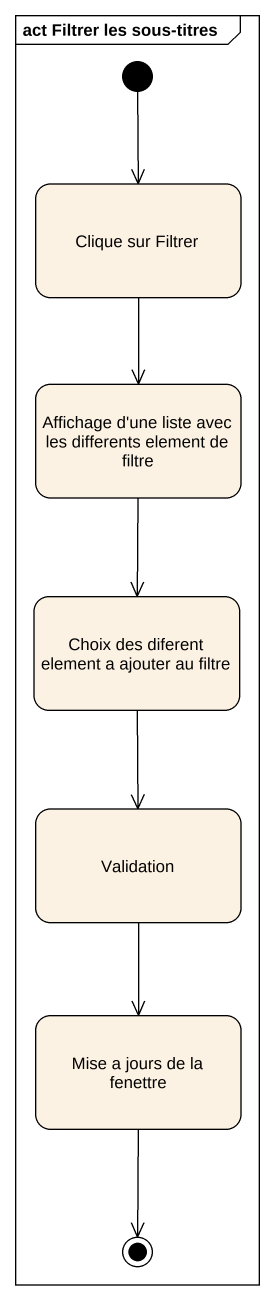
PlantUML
@startuml
mainframe act Filtrer les sous-titres
hide empty description
state "Clique sur Filtrer" as Clique_sur_Filtrer
state "Affichage d'une liste avec les differents element de filtre" as Affichage_d_une_liste_avec
state "Choix des diferent element a ajouter au filtre" as Choix_des_diferent_element
state Validation
state "Mise a jours de la fenettre" as Mise_a_jours_de_la_fenettre
[*] --> Clique_sur_Filtrer
Clique_sur_Filtrer --> Affichage_d_une_liste_avec
Affichage_d_une_liste_avec --> Choix_des_diferent_element
Choix_des_diferent_element --> Validation
Validation --> Mise_a_jours_de_la_fenettre
Mise_a_jours_de_la_fenettre --> [*]
@enduml
